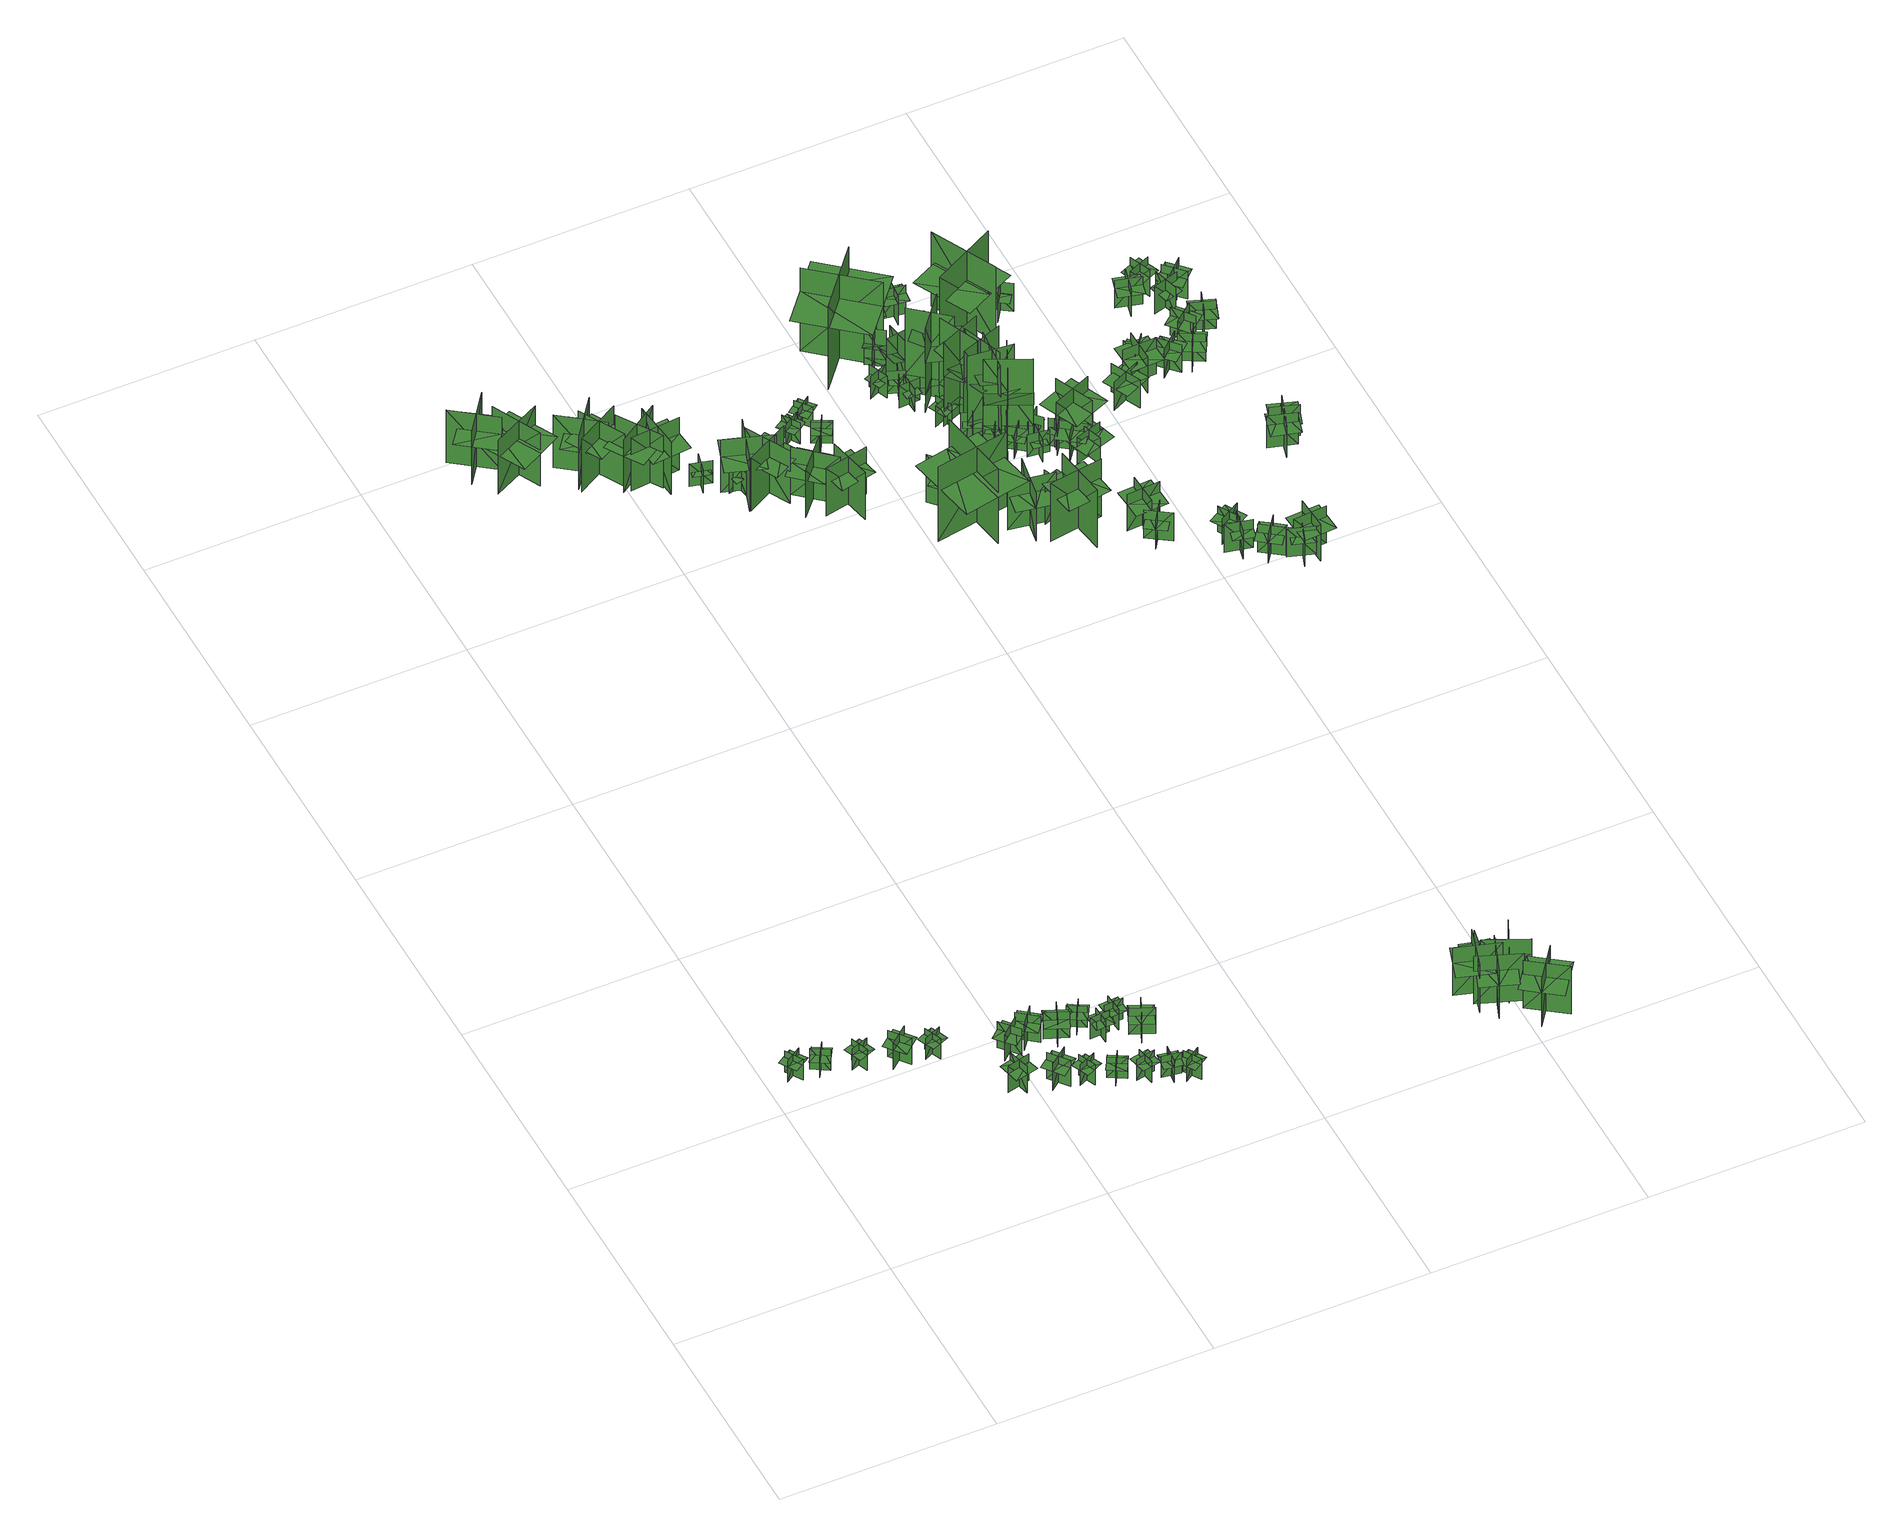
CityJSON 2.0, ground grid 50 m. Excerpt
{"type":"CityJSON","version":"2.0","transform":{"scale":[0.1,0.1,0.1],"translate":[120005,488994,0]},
"CityObjects":{
"tree1":{"type":"SolitaryVegetationObject","geometry":[{"type":"MultiSurface","lod":"1","boundaries":[[[0,1,2]],[[0,2,3]],[[4,5,6]],[[4,6,7]],[[8,9,10]],[[8,10,11]],[[8,11,12]],[[8,12,13]]]}]},
"tree2":{"type":"SolitaryVegetationObject","geometry":[{"type":"MultiSurface","lod":"1","boundaries":[[[14,15,16]],[[14,16,17]],[[18,19,20]],[[18,20,21]],[[22,23,24]],[[22,24,25]],[[22,25,26]],[[22,26,27]]]}]},
"tree3":{"type":"SolitaryVegetationObject","geometry":[{"type":"MultiSurface","lod":"1","boundaries":[[[28,29,30]],[[28,30,31]],[[32,33,34]],[[32,34,35]],[[36,37,38]],[[36,38,39]],[[36,39,40]],[[36,40,41]]]}]},
"tree4":{"type":"SolitaryVegetationObject","geometry":[{"type":"MultiSurface","lod":"1","boundaries":[[[42,43,44]],[[42,44,45]],[[46,47,48]],[[46,48,49]],[[50,51,52]],[[50,52,53]],[[50,53,54]],[[50,54,55]]]}]},
"tree5":{"type":"SolitaryVegetationObject","geometry":[{"type":"MultiSurface","lod":"1","boundaries":[[[56,57,58]],[[56,58,59]],[[60,61,62]],[[60,62,63]],[[64,65,66]],[[64,66,67]],[[64,67,68]],[[64,68,69]]]}]},
"tree6":{"type":"SolitaryVegetationObject","geometry":[{"type":"MultiSurface","lod":"1","boundaries":[[[70,71,72]],[[70,72,73]],[[74,75,76]],[[74,76,77]],[[78,79,80]],[[78,80,81]],[[78,81,82]],[[78,82,83]]]}]},
"tree7":{"type":"SolitaryVegetationObject","geometry":[{"type":"MultiSurface","lod":"1","boundaries":[[[84,85,86]],[[84,86,87]],[[88,89,90]],[[88,90,91]],[[92,93,94]],[[92,94,95]],[[92,95,96]],[[92,96,97]]]}]},
"tree8":{"type":"SolitaryVegetationObject","geometry":[{"type":"MultiSurface","lod":"1","boundaries":[[[98,99,100]],[[98,100,101]],[[102,103,104]],[[102,104,105]],[[106,107,108]],[[106,108,109]],[[106,109,110]],[[106,110,111]]]}]},
"tree9":{"type":"SolitaryVegetationObject","geometry":[{"type":"MultiSurface","lod":"1","boundaries":[[[112,113,114]],[[112,114,115]],[[116,117,118]],[[116,118,119]],[[120,121,122]],[[120,122,123]],[[120,123,124]],[[120,124,125]]]}]},
"tree10":{"type":"SolitaryVegetationObject","geometry":[{"type":"MultiSurface","lod":"1","boundaries":[[[126,127,128]],[[126,128,129]],[[130,131,132]],[[130,132,133]],[[134,135,136]],[[134,136,137]],[[134,137,138]],[[134,138,139]]]}]},
"tree11":{"type":"SolitaryVegetationObject","geometry":[{"type":"MultiSurface","lod":"1","boundaries":[[[140,141,142]],[[140,142,143]],[[144,145,146]],[[144,146,147]],[[148,149,150]],[[148,150,151]],[[148,151,152]],[[148,152,153]]]}]},
"tree12":{"type":"SolitaryVegetationObject","geometry":[{"type":"MultiSurface","lod":"1","boundaries":[[[154,155,156]],[[154,156,157]],[[158,159,160]],[[158,160,161]],[[162,163,164]],[[162,164,165]],[[162,165,166]],[[162,166,167]]]}]},
"tree13":{"type":"SolitaryVegetationObject","geometry":[{"type":"MultiSurface","lod":"1","boundaries":[[[168,169,170]],[[168,170,171]],[[172,173,174]],[[172,174,175]],[[176,177,178]],[[176,178,179]],[[176,179,180]],[[176,180,181]]]}]},
"tree14":{"type":"SolitaryVegetationObject","geometry":[{"type":"MultiSurface","lod":"1","boundaries":[[[182,183,184]],[[182,184,185]],[[186,187,188]],[[186,188,189]],[[190,191,192]],[[190,192,193]],[[190,193,194]],[[190,194,195]]]}]},
"tree15":{"type":"SolitaryVegetationObject","geometry":[{"type":"MultiSurface","lod":"1","boundaries":[[[196,197,198]],[[196,198,199]],[[200,201,202]],[[200,202,203]],[[204,205,206]],[[204,206,207]],[[204,207,208]],[[204,208,209]]]}]},
"tree16":{"type":"SolitaryVegetationObject","geometry":[{"type":"MultiSurface","lod":"1","boundaries":[[[210,211,212]],[[210,212,213]],[[214,215,216]],[[214,216,217]],[[218,219,220]],[[218,220,221]],[[218,221,222]],[[218,222,223]]]}]},
"tree17":{"type":"SolitaryVegetationObject","geometry":[{"type":"MultiSurface","lod":"1","boundaries":[[[224,225,226]],[[224,226,227]],[[228,229,230]],[[228,230,231]],[[232,233,234]],[[232,234,235]],[[232,235,236]],[[232,236,237]]]}]},
"tree18":{"type":"SolitaryVegetationObject","geometry":[{"type":"MultiSurface","lod":"1","boundaries":[[[238,239,240]],[[238,240,241]],[[242,243,244]],[[242,244,245]],[[246,247,248]],[[246,248,249]],[[246,249,250]],[[246,250,251]]]}]},
"tree19":{"type":"SolitaryVegetationObject","geometry":[{"type":"MultiSurface","lod":"1","boundaries":[[[252,253,254]],[[252,254,255]],[[256,257,258]],[[256,258,259]],[[260,261,262]],[[260,262,263]],[[260,263,264]],[[260,264,265]]]}]},
"tree20":{"type":"SolitaryVegetationObject","geometry":[{"type":"MultiSurface","lod":"1","boundaries":[[[266,267,268]],[[266,268,269]],[[270,271,272]],[[270,272,273]],[[274,275,276]],[[274,276,277]],[[274,277,278]],[[274,278,279]]]}]},
"tree21":{"type":"SolitaryVegetationObject","geometry":[{"type":"MultiSurface","lod":"1","boundaries":[[[280,281,282]],[[280,282,283]],[[284,285,286]],[[284,286,287]],[[288,289,290]],[[288,290,291]],[[288,291,292]],[[288,292,293]]]}]},
"tree22":{"type":"SolitaryVegetationObject","geometry":[{"type":"MultiSurface","lod":"1","boundaries":[[[294,295,296]],[[294,296,297]],[[298,299,300]],[[298,300,301]],[[302,303,304]],[[302,304,305]],[[302,305,306]],[[302,306,307]]]}]},
"tree23":{"type":"SolitaryVegetationObject","geometry":[{"type":"MultiSurface","lod":"1","boundaries":[[[308,309,310]],[[308,310,311]],[[312,313,314]],[[312,314,315]],[[316,317,318]],[[316,318,319]],[[316,319,320]],[[316,320,321]]]}]},
"tree24":{"type":"SolitaryVegetationObject","geometry":[{"type":"MultiSurface","lod":"1","boundaries":[[[322,323,324]],[[322,324,325]],[[326,327,328]],[[326,328,329]],[[330,331,332]],[[330,332,333]],[[330,333,334]],[[330,334,335]]]}]},
"tree25":{"type":"SolitaryVegetationObject","geometry":[{"type":"MultiSurface","lod":"1","boundaries":[[[336,337,338]],[[336,338,339]],[[340,341,342]],[[340,342,343]],[[344,345,346]],[[344,346,347]],[[344,347,348]],[[344,348,349]]]}]},
"tree26":{"type":"SolitaryVegetationObject","geometry":[{"type":"MultiSurface","lod":"1","boundaries":[[[350,351,352]],[[350,352,353]],[[354,355,356]],[[354,356,357]],[[358,359,360]],[[358,360,361]],[[358,361,362]],[[358,362,363]]]}]},
"tree27":{"type":"SolitaryVegetationObject","geometry":[{"type":"MultiSurface","lod":"1","boundaries":[[[364,365,366]],[[364,366,367]],[[368,369,370]],[[368,370,371]],[[372,373,374]],[[372,374,375]],[[372,375,376]],[[372,376,377]]]}]},
"tree28":{"type":"SolitaryVegetationObject","geometry":[{"type":"MultiSurface","lod":"1","boundaries":[[[378,379,380]],[[378,380,381]],[[382,383,384]],[[382,384,385]],[[386,387,388]],[[386,388,389]],[[386,389,390]],[[386,390,391]]]}]},
"tree29":{"type":"SolitaryVegetationObject","geometry":[{"type":"MultiSurface","lod":"1","boundaries":[[[392,393,394]],[[392,394,395]],[[396,397,398]],[[396,398,399]],[[400,401,402]],[[400,402,403]],[[400,403,404]],[[400,404,405]]]}]},
"tree30":{"type":"SolitaryVegetationObject","geometry":[{"type":"MultiSurface","lod":"1","boundaries":[[[406,407,408]],[[406,408,409]],[[410,411,412]],[[410,412,413]],[[414,415,416]],[[414,416,417]],[[414,417,418]],[[414,418,419]]]}]},
"tree31":{"type":"SolitaryVegetationObject","geometry":[{"type":"MultiSurface","lod":"1","boundaries":[[[420,421,422]],[[420,422,423]],[[424,425,426]],[[424,426,427]],[[428,429,430]],[[428,430,431]],[[428,431,432]],[[428,432,433]]]}]},
"tree32":{"type":"SolitaryVegetationObject","geometry":[{"type":"MultiSurface","lod":"1","boundaries":[[[434,435,436]],[[434,436,437]],[[438,439,440]],[[438,440,441]],[[442,443,444]],[[442,444,445]],[[442,445,446]],[[442,446,447]]]}]},
"tree33":{"type":"SolitaryVegetationObject","geometry":[{"type":"MultiSurface","lod":"1","boundaries":[[[448,449,450]],[[448,450,451]],[[452,453,454]],[[452,454,455]],[[456,457,458]],[[456,458,459]],[[456,459,460]],[[456,460,461]]]}]},
"tree34":{"type":"SolitaryVegetationObject","geometry":[{"type":"MultiSurface","lod":"1","boundaries":[[[462,463,464]],[[462,464,465]],[[466,467,468]],[[466,468,469]],[[470,471,472]],[[470,472,473]],[[470,473,474]],[[470,474,475]]]}]},
"tree35":{"type":"SolitaryVegetationObject","geometry":[{"type":"MultiSurface","lod":"1","boundaries":[[[476,477,478]],[[476,478,479]],[[480,481,482]],[[480,482,483]],[[484,485,486]],[[484,486,487]],[[484,487,488]],[[484,488,489]]]}]},
"tree36":{"type":"SolitaryVegetationObject","geometry":[{"type":"MultiSurface","lod":"1","boundaries":[[[490,491,492]],[[490,492,493]],[[494,495,496]],[[494,496,497]],[[498,499,500]],[[498,500,501]],[[498,501,502]],[[498,502,503]]]}]},
"tree37":{"type":"SolitaryVegetationObject","geometry":[{"type":"MultiSurface","lod":"1","boundaries":[[[504,505,506]],[[504,506,507]],[[508,509,510]],[[508,510,511]],[[512,513,514]],[[512,514,515]],[[512,515,516]],[[512,516,517]]]}]},
"tree38":{"type":"SolitaryVegetationObject","geometry":[{"type":"MultiSurface","lod":"1","boundaries":[[[518,519,520]],[[518,520,521]],[[522,523,524]],[[522,524,525]],[[526,527,528]],[[526,528,529]],[[526,529,530]],[[526,530,531]]]}]},
"tree39":{"type":"SolitaryVegetationObject","geometry":[{"type":"MultiSurface","lod":"1","boundaries":[[[532,533,534]],[[532,534,535]],[[536,537,538]],[[536,538,539]],[[540,541,542]],[[540,542,543]],[[540,543,544]],[[540,544,545]]]}]},
"tree40":{"type":"SolitaryVegetationObject","geometry":[{"type":"MultiSurface","lod":"1","boundaries":[[[546,547,548]],[[546,548,549]],[[550,551,552]],[[550,552,553]],[[554,555,556]],[[554,556,557]],[[554,557,558]],[[554,558,559]]]}]},
"tree41":{"type":"SolitaryVegetationObject","geometry":[{"type":"MultiSurface","lod":"1","boundaries":[[[560,561,562]],[[560,562,563]],[[564,565,566]],[[564,566,567]],[[568,569,570]],[[568,570,571]],[[568,571,572]],[[568,572,573]]]}]},
"tree42":{"type":"SolitaryVegetationObject","geometry":[{"type":"MultiSurface","lod":"1","boundaries":[[[574,575,576]],[[574,576,577]],[[578,579,580]],[[578,580,581]],[[582,583,584]],[[582,584,585]],[[582,585,586]],[[582,586,587]]]}]},
"tree43":{"type":"SolitaryVegetationObject","geometry":[{"type":"MultiSurface","lod":"1","boundaries":[[[588,589,590]],[[588,590,591]],[[592,593,594]],[[592,594,595]],[[596,597,598]],[[596,598,599]],[[596,599,600]],[[596,600,601]]]}]},
"tree44":{"type":"SolitaryVegetationObject","geometry":[{"type":"MultiSurface","lod":"1","boundaries":[[[602,603,604]],[[602,604,605]],[[606,607,608]],[[606,608,609]],[[610,611,612]],[[610,612,613]],[[610,613,614]],[[610,614,615]]]}]},
"tree45":{"type":"SolitaryVegetationObject","geometry":[{"type":"MultiSurface","lod":"1","boundaries":[[[616,617,618]],[[616,618,619]],[[620,621,622]],[[620,622,623]],[[624,625,626]],[[624,626,627]],[[624,627,628]],[[624,628,629]]]}]},
"tree46":{"type":"SolitaryVegetationObject","geometry":[{"type":"MultiSurface","lod":"1","boundaries":[[[630,631,632]],[[630,632,633]],[[634,635,636]],[[634,636,637]],[[638,639,640]],[[638,640,641]],[[638,641,642]],[[638,642,643]]]}]},
"tree47":{"type":"SolitaryVegetationObject","geometry":[{"type":"MultiSurface","lod":"1","boundaries":[[[644,645,646]],[[644,646,647]],[[648,649,650]],[[648,650,651]],[[652,653,654]],[[652,654,655]],[[652,655,656]],[[652,656,657]]]}]},
"tree48":{"type":"SolitaryVegetationObject","geometry":[{"type":"MultiSurface","lod":"1","boundaries":[[[658,659,660]],[[658,660,661]],[[662,663,664]],[[662,664,665]],[[666,667,668]],[[666,668,669]],[[666,669,670]],[[666,670,671]]]}]},
"tree49":{"type":"SolitaryVegetationObject","geometry":[{"type":"MultiSurface","lod":"1","boundaries":[[[672,673,674]],[[672,674,675]],[[676,677,678]],[[676,678,679]],[[680,681,682]],[[680,682,683]],[[680,683,684]],[[680,684,685]]]}]},
"tree50":{"type":"SolitaryVegetationObject","geometry":[{"type":"MultiSurface","lod":"1","boundaries":[[[686,687,688]],[[686,688,689]],[[690,691,692]],[[690,692,693]],[[694,695,691]],[[694,691,690]],[[696,697,687]],[[696,687,686]],[[698,699,700]],[[698,700,701]],[[702,703,704]],[[702,704,705]]]}]},
"tree51":{"type":"SolitaryVegetationObject","geometry":[{"type":"MultiSurface","lod":"1","boundaries":[[[706,707,708]],[[706,708,709]],[[710,711,712]],[[710,712,713]],[[714,715,716]],[[714,716,717]],[[714,717,718]],[[714,718,719]]]}]},
"tree52":{"type":"SolitaryVegetationObject","geometry":[{"type":"MultiSurface","lod":"1","boundaries":[[[720,721,722]],[[720,722,723]],[[724,725,726]],[[724,726,727]],[[728,729,725]],[[728,725,724]],[[730,731,721]],[[730,721,720]],[[732,733,734]],[[732,734,735]],[[736,737,738]],[[736,738,739]]]}]},
"tree53":{"type":"SolitaryVegetationObject","geometry":[{"type":"MultiSurface","lod":"1","boundaries":[[[740,741,742]],[[740,742,743]],[[744,745,746]],[[744,746,747]],[[748,749,750]],[[748,750,751]],[[748,751,752]],[[748,752,753]]]}]},
"tree54":{"type":"SolitaryVegetationObject","geometry":[{"type":"MultiSurface","lod":"1","boundaries":[[[754,755,756]],[[754,756,757]],[[758,759,760]],[[758,760,761]],[[762,763,764]],[[762,764,765]],[[762,766,767]],[[762,767,763]]]}]},
"tree55":{"type":"SolitaryVegetationObject","geometry":[{"type":"MultiSurface","lod":"1","boundaries":[[[768,769,770]],[[768,770,771]],[[772,773,774]],[[772,774,775]],[[776,777,778]],[[776,778,779]],[[776,780,781]],[[776,781,777]]]}]},
"tree56":{"type":"SolitaryVegetationObject","geometry":[{"type":"MultiSurface","lod":"1","boundaries":[[[782,783,784]],[[782,784,785]],[[786,787,788]],[[786,788,789]],[[790,791,792]],[[790,792,793]],[[790,793,794]],[[790,794,795]]]}]},
"tree57":{"type":"SolitaryVegetationObject","geometry":[{"type":"MultiSurface","lod":"1","boundaries":[[[796,797,798]],[[796,798,799]],[[800,801,802]],[[800,802,803]],[[804,805,801]],[[804,801,800]],[[806,807,797]],[[806,797,796]],[[808,809,810]],[[808,810,811]],[[812,813,814]],[[812,814,815]]]}]},
"tree58":{"type":"SolitaryVegetationObject","geometry":[{"type":"MultiSurface","lod":"1","boundaries":[[[816,817,818]],[[816,818,819]],[[820,821,822]],[[820,822,823]],[[824,825,821]],[[824,821,820]],[[826,827,817]],[[826,817,816]],[[828,829,830]],[[828,830,831]],[[832,833,834]],[[832,834,835]]]}]},
"tree59":{"type":"SolitaryVegetationObject","geometry":[{"type":"MultiSurface","lod":"1","boundaries":[[[836,837,838]],[[836,838,839]],[[840,841,842]],[[840,842,843]],[[844,845,841]],[[844,841,840]],[[846,847,837]],[[846,837,836]],[[848,849,850]],[[848,850,851]],[[852,853,854]],[[852,854,855]]]}]},
"tree60":{"type":"SolitaryVegetationObject","geometry":[{"type":"MultiSurface","lod":"1","boundaries":[[[856,857,858]],[[856,858,859]],[[860,861,862]],[[860,862,863]],[[864,865,861]],[[864,861,860]],[[866,867,857]],[[866,857,856]],[[868,869,870]],[[868,870,871]],[[872,873,874]],[[872,874,875]]]}]},
"tree61":{"type":"SolitaryVegetationObject","geometry":[{"type":"MultiSurface","lod":"1","boundaries":[[[876,877,878]],[[876,878,879]],[[880,881,882]],[[880,882,883]],[[884,885,881]],[[884,881,880]],[[886,887,877]],[[886,877,876]],[[888,889,890]],[[888,890,891]],[[892,893,894]],[[892,894,895]]]}]},
"tree62":{"type":"SolitaryVegetationObject","geometry":[{"type":"MultiSurface","lod":"1","boundaries":[[[896,897,898]],[[896,898,899]],[[900,901,902]],[[900,902,903]],[[904,905,906]],[[904,906,907]],[[904,907,908]],[[904,908,909]]]}]},
"tree63":{"type":"SolitaryVegetationObject","geometry":[{"type":"MultiSurface","lod":"1","boundaries":[[[910,911,912]],[[910,912,913]],[[914,915,916]],[[914,916,917]],[[918,919,920]],[[918,920,921]],[[918,921,922]],[[918,922,923]]]}]},
"tree64":{"type":"SolitaryVegetationObject","geometry":[{"type":"MultiSurface","lod":"1","boundaries":[[[924,925,926]],[[924,926,927]],[[928,929,930]],[[928,930,931]],[[932,933,934]],[[932,934,935]],[[932,935,936]],[[932,936,937]]]}]},
"tree65":{"type":"SolitaryVegetationObject","geometry":[{"type":"MultiSurface","lod":"1","boundaries":[[[938,939,940]],[[938,940,941]],[[942,943,944]],[[942,944,945]],[[946,947,948]],[[946,948,949]],[[946,949,950]],[[946,950,951]]]}]},
"tree66":{"type":"SolitaryVegetationObject","geometry":[{"type":"MultiSurface","lod":"1","boundaries":[[[952,953,954]],[[952,954,955]],[[956,957,958]],[[956,958,959]],[[960,961,962]],[[960,962,963]],[[960,963,964]],[[960,964,965]]]}]},
"tree67":{"type":"SolitaryVegetationObject","geometry":[{"type":"MultiSurface","lod":"1","boundaries":[[[966,967,968]],[[966,968,969]],[[970,971,972]],[[970,972,973]],[[974,975,976]],[[974,976,977]],[[974,977,978]],[[974,978,979]]]}]},
"tree68":{"type":"SolitaryVegetationObject","geometry":[{"type":"MultiSurface","lod":"1","boundaries":[[[980,981,982]],[[980,982,983]],[[984,985,986]],[[984,986,987]],[[988,989,990]],[[988,990,991]],[[988,991,992]],[[988,992,993]]]}]},
"tree69":{"type":"SolitaryVegetationObject","geometry":[{"type":"MultiSurface","lod":"1","boundaries":[[[994,995,996]],[[994,996,997]],[[998,999,1000]],[[998,1000,1001]],[[1002,1003,1004]],[[1002,1004,1005]],[[1002,1005,1006]],[[1002,1006,1007]]]}]},
"tree70":{"type":"SolitaryVegetationObject","geometry":[{"type":"MultiSurface","lod":"1","boundaries":[[[1008,1009,1010]],[[1008,1010,1011]],[[1012,1013,1014]],[[1012,1014,1015]],[[1016,1017,1018]],[[1016,1018,1019]],[[1016,1019,1020]],[[1016,1020,1021]]]}]},
"tree71":{"type":"SolitaryVegetationObject","geometry":[{"type":"MultiSurface","lod":"1","boundaries":[[[1022,1023,1024]],[[1022,1024,1025]],[[1026,1027,1028]],[[1026,1028,1029]],[[1030,1031,1032]],[[1030,1032,1033]],[[1030,1033,1034]],[[1030,1034,1035]]]}]},
"tree72":{"type":"SolitaryVegetationObject","geometry":[{"type":"MultiSurface","lod":"1","boundaries":[[[1036,1037,1038]],[[1036,1038,1039]],[[1040,1041,1042]],[[1040,1042,1043]],[[1044,1045,1046]],[[1044,1046,1047]],[[1044,1047,1048]],[[1044,1048,1049]]]}]},
"tree73":{"type":"SolitaryVegetationObject","geometry":[{"type":"MultiSurface","lod":"1","boundaries":[[[1050,1051,1052]],[[1050,1052,1053]],[[1054,1055,1056]],[[1054,1056,1057]],[[1058,1059,1060]],[[1058,1060,1061]],[[1058,1061,1062]],[[1058,1062,1063]]]}]},
"tree74":{"type":"SolitaryVegetationObject","geometry":[{"type":"MultiSurface","lod":"1","boundaries":[[[1064,1065,1066]],[[1064,1066,1067]],[[1068,1069,1070]],[[1068,1070,1071]],[[1072,1073,1074]],[[1072,1074,1075]],[[1072,1075,1076]],[[1072,1076,1077]]]}]},
"tree75":{"type":"SolitaryVegetationObject","geometry":[{"type":"MultiSurface","lod":"1","boundaries":[[[1078,1079,1080]],[[1078,1080,1081]],[[1082,1083,1084]],[[1082,1084,1085]],[[1086,1087,1088]],[[1086,1088,1089]],[[1086,1089,1090]],[[1086,1090,1091]]]}]},
"tree76":{"type":"SolitaryVegetationObject","geometry":[{"type":"MultiSurface","lod":"1","boundaries":[[[1092,1093,1094]],[[1092,1094,1095]],[[1096,1097,1098]],[[1096,1098,1099]],[[1100,1101,1102]],[[1100,1102,1103]],[[1100,1103,1104]],[[1100,1104,1105]]]}]},
"tree77":{"type":"SolitaryVegetationObject","geometry":[{"type":"MultiSurface","lod":"1","boundaries":[[[1106,1107,1108]],[[1106,1108,1109]],[[1110,1111,1112]],[[1110,1112,1113]],[[1114,1115,1116]],[[1114,1116,1117]],[[1114,1118,1119]],[[1114,1119,1115]]]}]},
"tree78":{"type":"SolitaryVegetationObject","geometry":[{"type":"MultiSurface","lod":"1","boundaries":[[[1120,1121,1122]],[[1120,1122,1123]],[[1124,1125,1126]],[[1124,1126,1127]],[[1128,1129,1130]],[[1128,1130,1131]],[[1128,1131,1132]],[[1128,1132,1133]]]}]},
"tree79":{"type":"SolitaryVegetationObject","geometry":[{"type":"MultiSurface","lod":"1","boundaries":[[[1134,1135,1136]],[[1134,1136,1137]],[[1138,1139,1140]],[[1138,1140,1141]],[[1142,1143,1144]],[[1142,1144,1145]],[[1142,1145,1146]],[[1142,1146,1147]]]}]},
"tree80":{"type":"SolitaryVegetationObject","geometry":[{"type":"MultiSurface","lod":"1","boundaries":[[[1148,1149,1150]],[[1148,1150,1151]],[[1152,1153,1154]],[[1152,1154,1155]],[[1156,1157,1158]],[[1156,1158,1159]],[[1156,1160,1161]],[[1156,1161,1157]]]}]},
"tree81":{"type":"SolitaryVegetationObject","geometry":[{"type":"MultiSurface","lod":"1","boundaries":[[[1162,1163,1164]],[[1162,1164,1165]],[[1166,1167,1168]],[[1166,1168,1169]],[[1170,1171,1172]],[[1170,1172,1173]],[[1170,1173,1174]],[[1170,1174,1175]]]}]},
"tree82":{"type":"SolitaryVegetationObject","geometry":[{"type":"MultiSurface","lod":"1","boundaries":[[[1176,1177,1178]],[[1176,1178,1179]],[[1180,1181,1182]],[[1180,1182,1183]],[[1184,1185,1186]],[[1184,1186,1187]],[[1184,1187,1188]],[[1184,1188,1189]]]}]},
"tree83":{"type":"SolitaryVegetationObject","geometry":[{"type":"MultiSurface","lod":"1","boundaries":[[[1190,1191,1192]],[[1190,1192,1193]],[[1194,1195,1196]],[[1194,1196,1197]],[[1198,1199,1200]],[[1198,1200,1201]],[[1198,1201,1202]],[[1198,1202,1203]]]}]},
"tree84":{"type":"SolitaryVegetationObject","geometry":[{"type":"MultiSurface","lod":"1","boundaries":[[[1204,1205,1206]],[[1204,1206,1207]],[[1208,1209,1210]],[[1208,1210,1211]],[[1212,1213,1214]],[[1212,1214,1215]],[[1212,1215,1216]],[[1212,1216,1217]]]}]},
"tree85":{"type":"SolitaryVegetationObject","geometry":[{"type":"MultiSurface","lod":"1","boundaries":[[[1218,1219,1220]],[[1218,1220,1221]],[[1222,1223,1224]],[[1222,1224,1225]],[[1226,1227,1228]],[[1226,1228,1229]],[[1226,1229,1230]],[[1226,1230,1231]]]}]},
"tree86":{"type":"SolitaryVegetationObject","geometry":[{"type":"MultiSurface","lod":"1","boundaries":[[[1232,1233,1234]],[[1232,1234,1235]],[[1236,1237,1238]],[[1236,1238,1239]],[[1240,1241,1242]],[[1240,1242,1243]],[[1240,1243,1244]],[[1240,1244,1245]]]}]},
"tree87":{"type":"SolitaryVegetationObject","geometry":[{"type":"MultiSurface","lod":"1","boundaries":[[[1246,1247,1248]],[[1246,1248,1249]],[[1250,1251,1252]],[[1250,1252,1253]],[[1254,1255,1256]],[[1254,1256,1257]],[[1254,1257,1258]],[[1254,1258,1259]]]}]},
"tree88":{"type":"SolitaryVegetationObject","geometry":[{"type":"MultiSurface","lod":"1","boundaries":[[[1260,1261,1262]],[[1260,1262,1263]],[[1264,1265,1266]],[[1264,1266,1267]],[[1268,1269,1270]],[[1268,1270,1271]],[[1268,1271,1272]],[[1268,1272,1273]]]}]},
"tree89":{"type":"SolitaryVegetationObject","geometry":[{"type":"MultiSurface","lod":"1","boundaries":[[[1274,1275,1276]],[[1274,1276,1277]],[[1278,1279,1280]],[[1278,1280,1281]],[[1282,1283,1284]],[[1282,1284,1285]],[[1282,1285,1286]],[[1282,1286,1287]]]}]},
"tree90":{"type":"SolitaryVegetationObject","geometry":[{"type":"MultiSurface","lod":"1","boundaries":[[[1288,1289,1290]],[[1288,1290,1291]],[[1292,1293,1294]],[[1292,1294,1295]],[[1296,1297,1298]],[[1296,1298,1299]],[[1296,1299,1300]],[[1296,1300,1301]]]}]},
"tree91":{"type":"SolitaryVegetationObject","geometry":[{"type":"MultiSurface","lod":"1","boundaries":[[[1302,1303,1304]],[[1302,1304,1305]],[[1306,1307,1308]],[[1306,1308,1309]],[[1310,1311,1312]],[[1310,1312,1313]],[[1310,1313,1314]],[[1310,1314,1315]]]}]},
"tree92":{"type":"SolitaryVegetationObject","geometry":[{"type":"MultiSurface","lod":"1","boundaries":[[[1316,1317,1318]],[[1316,1318,1319]],[[1320,1321,1322]],[[1320,1322,1323]],[[1324,1325,1326]],[[1324,1326,1327]],[[1324,1327,1328]],[[1324,1328,1329]]]}]},
"tree93":{"type":"SolitaryVegetationObject","geometry":[{"type":"MultiSurface","lod":"1","boundaries":[[[1330,1331,1332]],[[1330,1332,1333]],[[1334,1335,1336]],[[1334,1336,1337]],[[1338,1339,1340]],[[1338,1340,1341]],[[1338,1341,1342]],[[1338,1342,1343]]]}]},
"tree94":{"type":"SolitaryVegetationObject","geometry":[{"type":"MultiSurface","lod":"1","boundaries":[[[1344,1345,1346]],[[1344,1346,1347]],[[1348,1349,1350]],[[1348,1350,1351]],[[1352,1353,1354]],[[1352,1354,1355]],[[1352,1355,1356]],[[1352,1356,1357]]]}]}
},
"vertices":[
[23,547,75],[47,509,75],[47,509,136],[23,547,136],[16,518,75],[53,542,75],[53,542,136],[16,518,136],[16,518,119],[28,499,119],[66,523,119],[53,542,119],[41,560,119],[4,536,119],
[110,507,77],[72,530,77],[72,530,138],[110,507,138],[103,536,77],[80,498,77],[80,498,138],[103,536,138],[103,536,121],[84,547,121],[61,509,121],[80,498,121],[99,487,121],[122,525,121],
[162,515,77],[178,474,77],[178,474,139],[162,515,139],[150,489,77],[191,504,77],[191,504,139],[150,489,139],[150,489,121],[158,468,121],[199,483,121],[191,504,121],[184,525,121],[142,509,121],
[271,490,75],[228,455,75],[228,455,152],[271,490,152],[234,494,75],[269,451,75],[269,451,152],[234,494,152],[234,494,130],[213,476,130],[248,433,130],[269,451,130],[290,468,130],[255,511,130],
[312,478,76],[329,438,76],[329,438,137],[312,478,137],[301,451,76],[341,469,76],[341,469,137],[301,451,137],[301,451,120],[310,431,120],[350,448,120],[341,469,120],[332,489,120],[292,471,120],
[456,290,55],[443,343,55],[443,343,132],[456,290,132],[475,321,55],[421,308,55],[421,308,132],[475,321,132],[475,321,111],[468,348,111],[415,334,111],[421,308,111],[428,281,111],[482,294,111],
[485,376,75],[449,418,75],[449,418,152],[485,376,152],[488,413,75],[446,376,75],[446,376,152],[488,413,152],[488,413,130],[470,434,130],[428,397,130],[446,376,130],[464,356,130],[506,392,130],
[509,307,58],[544,264,58],[544,264,135],[509,307,135],[505,270,58],[548,305,58],[548,305,135],[505,270,135],[505,270,114],[522,248,114],[565,283,114],[548,305,114],[531,326,114],[488,291,114],
[529,427,77],[495,383,77],[495,383,154],[529,427,154],[492,423,77],[536,389,77],[536,389,154],[492,423,154],[492,423,132],[475,401,132],[519,367,132],[536,389,132],[553,411,132],[509,445,132],
[572,284,61],[590,243,61],[590,243,122],[572,284,122],[561,256,61],[601,274,61],[601,274,122],[561,256,122],[561,256,105],[570,236,105],[610,254,105],[601,274,105],[592,295,105],[552,277,105],
[562,363,76],[583,414,76],[583,414,153],[562,363,153],[596,377,76],[545,398,76],[545,398,153],[596,377,153],[596,377,131],[606,403,131],[555,424,131],[545,398,131],[534,373,131],[585,352,131],
[648,259,62],[626,221,62],[626,221,123],[648,259,123],[620,252,62],[658,230,62],[658,230,123],[620,252,123],[620,252,106],[609,233,106],[647,210,106],[658,230,106],[669,249,106],[631,271,106],
[642,387,76],[604,409,76],[604,409,138],[642,387,138],[634,415,76],[612,377,76],[612,377,138],[634,415,138],[634,415,121],[615,427,121],[593,388,121],[612,377,121],[632,366,121],[654,404,121],
[690,242,61],[698,199,61],[698,199,123],[690,242,123],[673,218,61],[717,226,61],[717,226,123],[673,218,123],[673,218,106],[677,196,106],[721,204,106],[717,226,106],[713,248,106],[669,240,106],
[678,357,75],[633,356,75],[633,356,137],[678,357,137],[656,377,75],[658,333,75],[658,333,137],[656,377,137],[656,377,120],[634,377,120],[636,332,120],[658,333,120],[680,334,120],[678,378,120],
[722,203,61],[766,196,61],[766,196,123],[722,203,123],[740,179,61],[746,223,61],[746,223,123],[740,179,123],[740,179,105],[761,176,105],[768,220,105],[746,223,105],[724,226,105],[718,183,105],
[694,397,75],[697,353,75],[697,353,137],[694,397,137],[675,375,75],[719,378,75],[719,378,137],[675,375,137],[675,375,120],[676,353,120],[720,356,120],[719,378,120],[718,400,120],[673,397,120],
[711,333,74],[762,311,74],[762,311,151],[711,333,151],[724,299,74],[747,350,74],[747,350,151],[724,299,151],[724,299,129],[750,288,129],[772,339,129],[747,350,129],[721,361,129],[699,310,129],
[771,200,60],[795,162,60],[795,162,121],[771,200,121],[765,171,60],[802,195,60],[802,195,121],[765,171,121],[765,171,104],[776,152,104],[814,176,104],[802,195,104],[790,213,104],[753,190,104],
[211,2409,23],[280,2503,23],[280,2503,178],[211,2409,178],[285,2420,23],[285,2420,178],[191,2489,178],[191,2489,23],[285,2420,129],[314,2460,129],[239,2514,129],[210,2475,129],[181,2436,129],[256,2381,129],
[282,2458,19],[338,2346,19],[338,2346,176],[282,2458,176],[250,2364,19],[363,2420,19],[363,2420,176],[250,2364,176],[277,2447,126],[226,2421,126],[284,2309,126],[336,2336,126],[387,2363,126],[329,2474,126],
[405,2302,19],[475,2395,19],[475,2395,174],[405,2302,174],[478,2313,19],[478,2313,174],[386,2383,174],[386,2383,19],[478,2313,125],[508,2351,125],[434,2407,125],[404,2369,125],[375,2330,125],[449,2274,125],
[509,2349,21],[407,2292,21],[407,2292,176],[509,2349,176],[437,2369,21],[437,2369,176],[494,2267,176],[494,2267,21],[437,2369,127],[395,2345,127],[440,2264,127],[482,2288,127],[525,2311,127],[479,2392,127],
[498,2321,26],[561,2223,26],[561,2223,181],[498,2321,181],[482,2248,26],[482,2248,181],[580,2311,181],[580,2311,26],[482,2248,132],[509,2207,132],[587,2258,132],[560,2299,132],[534,2339,132],[456,2289,132],
[568,2200,25],[556,2315,25],[556,2315,180],[568,2200,180],[615,2257,25],[615,2257,180],[499,2246,180],[499,2246,25],[615,2257,132],[610,2306,132],[518,2297,132],[522,2248,132],[527,2200,132],[619,2209,132],
[659,2191,27],[611,2203,27],[611,2203,93],[659,2191,93],[641,2221,27],[629,2173,27],[629,2173,93],[641,2221,93],[640,2216,68],[620,2221,68],[611,2187,68],[631,2182,68],[651,2177,68],[659,2211,68],
[678,2151,24],[727,2160,24],[727,2160,89],[678,2151,89],[707,2131,24],[698,2180,24],[698,2180,89],[707,2131,89],[706,2137,65],[726,2140,65],[720,2175,65],[700,2171,65],[680,2167,65],[686,2133,65],
[729,2194,25],[693,2084,25],[693,2084,180],[729,2194,180],[663,2160,25],[663,2160,180],[773,2124,180],[773,2124,25],[663,2160,131],[648,2114,131],[736,2085,131],[751,2131,131],[766,2178,131],[678,2206,131],
[779,2070,24],[723,2172,24],[723,2172,179],[779,2070,179],[799,2141,24],[799,2141,179],[697,2086,179],[697,2086,24],[799,2141,130],[776,2184,130],[695,2140,130],[718,2097,130],[741,2054,130],[823,2099,130],
[859,2098,23],[790,2020,23],[790,2020,162],[859,2098,162],[792,2094,23],[792,2094,162],[871,2024,162],[871,2024,23],[792,2094,118],[763,2061,118],[826,2005,118],[855,2038,118],[884,2070,118],[822,2126,118],
[1449,228,11],[1419,128,11],[1419,128,151],[1449,228,151],[1390,197,11],[1390,197,151],[1490,166,151],[1490,166,11],[1390,197,107],[1377,155,107],[1457,130,107],[1470,172,107],[1483,214,107],[1403,238,107],
[934,2029,20],[831,2008,20],[831,2008,159],[934,2029,159],[878,2066,20],[878,2066,159],[899,1963,159],[899,1963,20],[878,2066,115],[835,2057,115],[852,1975,115],[895,1984,115],[938,1993,115],[920,2075,115],
[1419,156,11],[1517,119,11],[1517,119,150],[1419,156,150],[1447,95,11],[1447,95,150],[1484,193,150],[1484,193,11],[1447,95,106],[1488,80,106],[1518,158,106],[1477,173,106],[1436,189,106],[1406,110,106],
[1496,210,11],[1416,224,11],[1416,224,119],[1496,210,119],[1466,252,11],[1466,252,119],[1451,172,119],[1451,172,11],[1466,252,85],[1433,259,85],[1421,195,85],[1454,188,85],[1488,182,85],[1499,246,85],
[850,2236,9],[887,2260,9],[887,2260,71],[850,2236,71],[879,2229,9],[855,2267,9],[855,2267,71],[879,2229,71],[879,2229,54],[897,2241,54],[874,2279,54],[855,2267,54],[836,2255,54],[860,2218,54],
[1486,127,10],[1530,222,10],[1530,222,149],[1486,127,149],[1549,151,10],[1549,151,149],[1453,194,149],[1453,194,10],[1549,151,105],[1567,190,105],[1491,225,105],[1473,186,105],[1454,146,105],[1530,111,105],
[1508,105,6],[1589,46,6],[1589,46,145],[1508,105,145],[1518,39,6],[1577,120,6],[1577,120,145],[1518,39,145],[1518,39,106],[1558,10,106],[1617,90,106],[1577,120,106],[1537,149,106],[1478,69,106],
[929,2230,9],[908,2191,9],[908,2191,71],[929,2230,71],[900,2222,9],[940,2201,9],[940,2201,71],[900,2222,71],[900,2222,54],[890,2202,54],[929,2182,54],[940,2201,54],[950,2221,54],[911,2241,54],
[896,2294,10],[923,2259,10],[923,2259,71],[896,2294,71],[892,2265,10],[927,2292,10],[927,2292,71],[892,2265,71],[892,2265,54],[906,2247,54],[941,2275,54],[927,2292,54],[914,2310,54],[879,2282,54],
[1089,1956,17],[1118,1783,17],[1118,1783,237],[1089,1956,237],[1008,1842,17],[1181,1872,17],[1181,1872,237],[1008,1842,237],[1078,1944,166],[998,1928,166],[1031,1755,166],[1111,1771,166],[1191,1786,166],[1158,1959,166],
[1041,1884,14],[1119,1954,14],[1119,1954,154],[1041,1884,154],[1108,1881,14],[1108,1881,154],[1038,1959,154],[1038,1959,14],[1108,1881,110],[1140,1910,110],[1084,1972,110],[1052,1943,110],[1019,1914,110],[1075,1852,110],
[1156,1817,9],[1259,1800,9],[1259,1800,149],[1156,1817,149],[1195,1762,9],[1195,1762,149],[1212,1866,149],[1212,1866,9],[1195,1762,105],[1238,1755,105],[1252,1838,105],[1209,1845,105],[1166,1852,105],[1152,1770,105],
[1080,2315,10],[1099,2269,10],[1099,2269,75],[1080,2315,75],[1067,2282,10],[1112,2302,10],[1112,2302,75],[1067,2282,75],[1072,2284,51],[1080,2266,51],[1112,2279,51],[1104,2298,51],[1096,2317,51],[1064,2303,51],
[1073,2468,8],[1021,2487,8],[1021,2487,91],[1073,2468,91],[1056,2504,8],[1037,2453,8],[1037,2453,91],[1056,2504,91],[1056,2504,69],[1031,2514,69],[1012,2463,69],[1037,2453,69],[1061,2444,69],[1081,2495,69],
[1115,2482,8],[1001,2346,8],[1001,2346,254],[1115,2482,254],[998,2472,8],[1133,2358,8],[1133,2358,254],[998,2472,254],[998,2472,185],[941,2404,185],[1076,2290,185],[1133,2358,185],[1190,2426,185],[1055,2540,185],
[1133,2208,11],[1131,2257,11],[1131,2257,76],[1133,2208,76],[1157,2234,11],[1108,2231,11],[1108,2231,76],[1157,2234,76],[1151,2233,52],[1150,2254,52],[1115,2252,52],[1116,2232,52],[1117,2211,52],[1152,2213,52],
[1102,2280,11],[1148,2263,11],[1148,2263,77],[1102,2280,77],[1117,2248,11],[1134,2295,11],[1134,2295,77],[1117,2248,77],[1119,2254,52],[1138,2247,52],[1150,2279,52],[1131,2286,52],[1112,2293,52],[1100,2261,52],
[1253,1843,10],[1281,1771,10],[1281,1771,118],[1253,1843,118],[1232,1796,10],[1304,1824,10],[1304,1824,118],[1232,1796,118],[1232,1796,88],[1246,1760,88],[1318,1788,88],[1304,1824,88],[1290,1860,88],[1218,1832,88],
[1347,1767,9],[1221,1748,9],[1221,1748,179],[1347,1767,179],[1281,1816,9],[1281,1816,179],[1300,1689,179],[1300,1689,9],[1281,1816,125],[1228,1808,125],[1244,1706,125],[1297,1715,125],[1349,1723,125],[1334,1824,125],
[1130,2339,44],[1094,2366,44],[1094,2367,130],[1131,2340,130],[1125,2373,45],[1098,2337,45],[1099,2337,130],[1126,2373,130],[1126,2373,22],[1099,2337,22],[1131,2340,22],[1094,2367,22],[1130,2340,86],[1094,2367,86],[1080,2348,94],[1117,2321,94],[1099,2363,99],[1127,2343,99],[1137,2357,104],[1109,2377,104],
[1192,2166,11],[1152,2148,11],[1152,2148,73],[1192,2166,73],[1165,2176,11],[1183,2136,11],[1183,2136,73],[1165,2176,73],[1165,2176,55],[1145,2167,55],[1163,2127,55],[1183,2136,55],[1203,2145,55],[1185,2186,55],
[1142,2270,44],[1133,2328,44],[1134,2328,154],[1143,2271,154],[1168,2306,44],[1111,2297,44],[1111,2296,154],[1169,2305,154],[1169,2305,15],[1111,2296,15],[1143,2271,15],[1134,2328,15],[1143,2270,98],[1134,2328,98],[1105,2323,108],[1114,2266,108],[1135,2320,115],[1142,2277,115],[1164,2281,121],[1157,2324,121],
[1188,2104,11],[1232,2082,11],[1232,2082,77],[1188,2104,77],[1199,2071,11],[1221,2115,11],[1221,2115,77],[1199,2071,77],[1201,2076,52],[1219,2067,52],[1235,2098,52],[1217,2107,52],[1199,2116,52],[1183,2085,52],
[1060,2453,7],[1165,2434,7],[1165,2434,148],[1060,2453,148],[1108,2385,7],[1128,2489,7],[1128,2489,148],[1108,2385,148],[1069,2452,112],[1165,2434,112],[1173,2475,112],[1077,2493,112],[1062,2411,112],[1157,2393,112],
[1143,2486,9],[1081,2477,9],[1081,2477,92],[1143,2486,92],[1103,2515,9],[1112,2453,9],[1112,2453,92],[1103,2515,92],[1138,2485,71],[1081,2477,71],[1084,2452,71],[1141,2460,71],[1134,2510,71],[1077,2502,71],
[1224,2070,11],[1265,2042,11],[1265,2042,76],[1224,2070,76],[1231,2035,11],[1258,2076,11],[1258,2076,76],[1231,2035,76],[1234,2040,52],[1251,2029,52],[1270,2058,52],[1253,2069,52],[1236,2080,52],[1217,2051,52],
[1217,2274,64],[1151,2194,64],[1150,2195,259],[1216,2275,259],[1139,2266,65],[1219,2201,65],[1220,2201,259],[1140,2267,259],[1140,2267,13],[1220,2201,13],[1216,2275,13],[1150,2195,13],[1216,2274,159],[1150,2194,159],[1191,2161,178],[1257,2241,178],[1159,2205,190],[1208,2266,190],[1178,2290,201],[1129,2230,201],
[1260,2071,59],[1224,2168,59],[1226,2168,253],[1261,2071,253],[1293,2142,59],[1196,2106,59],[1196,2105,254],[1293,2141,253],[1293,2141,7],[1196,2105,7],[1261,2071,7],[1226,2168,7],[1261,2071,154],[1225,2168,154],[1175,2150,173],[1211,2053,173],[1230,2155,184],[1257,2082,184],[1294,2096,195],[1267,2169,195],
[1313,2018,63],[1219,2062,63],[1220,2064,257],[1314,2020,257],[1287,2092,63],[1243,1998,63],[1244,1998,257],[1288,2092,257],[1288,2092,11],[1244,1998,11],[1314,2020,11],[1220,2064,11],[1314,2019,158],[1220,2063,158],[1198,2015,176],[1291,1971,176],[1233,2057,188],[1303,2025,188],[1320,2060,199],[1249,2093,199],
[1264,2182,63],[1169,2142,63],[1168,2143,257],[1263,2184,257],[1191,2212,63],[1232,2117,63],[1233,2117,257],[1192,2212,257],[1192,2212,11],[1233,2117,11],[1263,2184,11],[1168,2143,11],[1263,2183,158],[1168,2143,158],[1189,2094,176],[1284,2135,176],[1181,2148,188],[1252,2179,188],[1237,2215,199],[1166,2184,199],
[1255,2136,61],[1246,2033,61],[1244,2033,256],[1254,2136,256],[1195,2086,61],[1298,2077,61],[1298,2077,256],[1195,2087,256],[1195,2087,9],[1298,2077,9],[1254,2136,9],[1244,2033,9],[1254,2136,156],[1245,2033,156],[1297,2028,175],[1307,2131,175],[1246,2047,187],[1253,2124,187],[1213,2128,197],[1207,2050,197],
[1254,2030,12],[1293,2000,12],[1293,2000,77],[1254,2030,77],[1258,1995,12],[1288,2034,12],[1288,2034,77],[1258,1995,77],[1262,1999,53],[1278,1987,53],[1299,2015,53],[1283,2027,53],[1267,2039,53],[1246,2012,53],
[1311,2007,14],[1305,1958,14],[1305,1958,79],[1311,2007,79],[1283,1985,14],[1332,1979,14],[1332,1979,79],[1283,1985,79],[1289,1984,55],[1287,1964,55],[1321,1960,55],[1323,1980,55],[1326,2000,55],[1291,2005,55],
[1397,1669,12],[1449,1634,12],[1449,1634,95],[1397,1669,95],[1405,1630,12],[1405,1630,95],[1440,1681,95],[1440,1681,12],[1405,1630,69],[1426,1615,69],[1454,1656,69],[1433,1671,69],[1412,1685,69],[1384,1644,69],
[1257,2116,8],[1306,2108,8],[1306,2108,74],[1257,2116,74],[1278,2088,8],[1286,2137,8],[1286,2137,74],[1278,2088,74],[1278,2094,49],[1299,2090,49],[1304,2125,49],[1284,2128,49],[1264,2131,49],[1258,2097,49],
[1410,1741,12],[1413,1664,12],[1413,1664,120],[1410,1741,120],[1375,1703,12],[1452,1707,12],[1452,1707,120],[1375,1703,120],[1375,1703,90],[1377,1664,90],[1454,1668,90],[1452,1707,90],[1450,1745,90],[1373,1742,90],
[1337,2019,10],[1304,2056,10],[1304,2056,75],[1337,2019,75],[1339,2054,10],[1302,2021,10],[1302,2021,75],[1339,2054,75],[1335,2050,50],[1321,2065,50],[1295,2042,50],[1309,2027,50],[1322,2012,50],[1348,2035,50],
[1368,2002,13],[1341,1962,13],[1341,1962,95],[1368,2002,95],[1337,1996,13],[1337,1996,95],[1377,1969,95],[1377,1969,13],[1338,1995,69],[1327,1978,69],[1359,1956,69],[1370,1973,69],[1382,1990,69],[1350,2011,69],
[1247,2341,8],[1246,2396,8],[1246,2396,85],[1247,2341,85],[1273,2367,8],[1218,2366,8],[1218,2366,85],[1273,2367,85],[1273,2367,63],[1272,2395,63],[1217,2393,63],[1218,2366,63],[1218,2338,63],[1274,2339,63],
[1220,2508,7],[1214,2453,7],[1214,2453,90],[1220,2508,90],[1189,2483,7],[1243,2476,7],[1243,2476,90],[1189,2483,90],[1189,2483,68],[1186,2457,68],[1240,2450,68],[1243,2476,68],[1246,2502,68],[1192,2509,68],
[1345,1983,17],[1406,1937,17],[1406,1937,99],[1345,1983,99],[1353,1929,17],[1399,1990,17],[1399,1990,99],[1353,1929,99],[1355,1931,76],[1381,1911,76],[1423,1967,76],[1397,1987,76],[1370,2007,76],[1328,1951,76],
[1388,1962,14],[1388,1962,92],[1409,1899,92],[1409,1899,14],[1428,1941,14],[1428,1941,92],[1367,1921,92],[1367,1921,14],[1438,1944,66],[1427,1976,66],[1351,1951,66],[1361,1919,66],[1372,1887,66],[1448,1912,66],
[1439,2019,12],[1347,1980,12],[1347,1980,150],[1439,2019,150],[1377,2044,12],[1417,1953,12],[1417,1953,150],[1377,2044,150],[1377,2044,111],[1331,2024,111],[1371,1933,111],[1417,1953,111],[1462,1972,111],[1423,2064,111],
[1392,2030,13],[1439,1995,13],[1439,1995,95],[1392,2030,95],[1397,1991,13],[1432,2039,13],[1432,2039,95],[1397,1991,95],[1397,1991,72],[1421,1974,72],[1456,2021,72],[1432,2039,72],[1409,2056,72],[1374,2009,72],
[1555,1523,13],[1568,1584,13],[1568,1584,95],[1555,1523,95],[1588,1545,13],[1588,1545,95],[1528,1558,95],[1528,1558,13],[1588,1545,69],[1594,1570,69],[1545,1581,69],[1540,1555,69],[1534,1530,69],[1583,1520,69],
[1536,1584,9],[1584,1612,9],[1584,1612,85],[1536,1584,85],[1572,1574,9],[1544,1622,9],[1544,1622,85],[1572,1574,85],[1572,1574,64],[1596,1588,64],[1568,1636,64],[1544,1622,64],[1520,1608,64],[1548,1560,64],
[1377,2326,3],[1301,2476,3],[1301,2476,221],[1377,2326,221],[1409,2427,3],[1409,2427,221],[1259,2350,221],[1259,2350,3],[1367,2333,137],[1300,2464,137],[1239,2433,137],[1306,2302,137],[1430,2365,137],[1363,2496,137],
[1591,1530,12],[1639,1495,12],[1639,1495,94],[1591,1530,94],[1597,1491,12],[1632,1539,12],[1632,1539,94],[1597,1491,94],[1597,1491,71],[1621,1474,71],[1655,1522,71],[1632,1539,71],[1608,1556,71],[1573,1509,71],
[1697,1470,14],[1638,1489,14],[1638,1489,96],[1697,1470,96],[1679,1505,14],[1679,1505,96],[1659,1447,96],[1659,1447,14],[1679,1505,70],[1654,1514,70],[1639,1466,70],[1663,1458,70],[1688,1450,70],[1703,1497,70],
[1446,2383,7],[1393,2419,7],[1393,2419,90],[1446,2383,90],[1438,2422,7],[1438,2422,90],[1402,2369,90],[1402,2369,7],[1441,2383,58],[1395,2414,58],[1380,2393,58],[1426,2361,58],[1456,2405,58],[1410,2437,58],
[1732,1495,8],[1655,1490,8],[1655,1490,116],[1732,1495,116],[1694,1530,8],[1699,1452,8],[1699,1452,116],[1694,1530,116],[1694,1530,86],[1655,1527,86],[1660,1450,86],[1699,1452,86],[1737,1455,86],[1733,1532,86],
[1525,2085,7],[1558,2016,7],[1558,2016,90],[1525,2085,90],[1507,2033,7],[1576,2066,7],[1576,2066,90],[1507,2033,90],[1510,2034,67],[1524,2004,67],[1588,2034,67],[1573,2065,67],[1559,2095,67],[1496,2065,67],
[1590,2126,7],[1591,2048,7],[1591,2048,114],[1590,2126,114],[1554,2089,7],[1631,2091,7],[1631,2091,114],[1554,2089,114],[1554,2089,84],[1555,2050,84],[1632,2052,84],[1631,2091,84],[1630,2129,84],[1553,2127,84],
[1624,2097,8],[1577,2134,8],[1577,2134,90],[1624,2097,90],[1619,2136,8],[1583,2090,8],[1583,2090,90],[1619,2136,90],[1619,2136,67],[1596,2155,67],[1560,2108,67],[1583,2090,67],[1606,2072,67],[1642,2118,67],
[1641,2072,8],[1684,2112,8],[1684,2112,90],[1641,2072,90],[1680,2070,8],[1640,2113,8],[1640,2113,90],[1680,2070,90],[1680,2070,67],[1702,2090,67],[1661,2133,67],[1640,2113,67],[1618,2093,67],[1658,2050,67],
[1805,1777,10],[1742,1795,10],[1742,1795,103],[1805,1777,103],[1784,1816,10],[1766,1752,10],[1766,1752,103],[1784,1816,103],[1784,1816,77],[1752,1825,77],[1734,1761,77],[1766,1752,77],[1798,1743,77],[1816,1807,77],
[1797,1838,9],[1776,1775,9],[1776,1775,101],[1797,1838,101],[1757,1818,9],[1820,1797,9],[1820,1797,101],[1757,1818,101],[1757,1818,76],[1746,1787,76],[1809,1766,76],[1820,1797,76],[1830,1829,76],[1767,1850,76],
[1739,2077,8],[1687,2105,8],[1687,2105,90],[1739,2077,90],[1728,2115,8],[1700,2062,8],[1700,2062,90],[1728,2115,90],[1728,2115,67],[1702,2128,67],[1674,2076,67],[1700,2062,67],[1726,2049,67],[1754,2101,67],
[1671,2318,9],[1657,2261,9],[1657,2261,91],[1671,2318,91],[1637,2298,9],[1694,2283,9],[1694,2283,91],[1637,2298,91],[1637,2298,68],[1630,2269,68],[1687,2255,68],[1694,2283,68],[1702,2312,68],[1645,2326,68],
[1743,2132,9],[1706,2178,9],[1706,2178,91],[1743,2132,91],[1747,2172,9],[1702,2134,9],[1702,2134,91],[1747,2172,91],[1747,2172,68],[1728,2194,68],[1683,2156,68],[1702,2134,68],[1721,2111,68],[1766,2149,68],
[1731,2335,8],[1680,2313,8],[1680,2313,85],[1731,2335,85],[1697,2349,8],[1718,2298,8],[1718,2298,85],[1697,2349,85],[1697,2349,63],[1671,2338,63],[1693,2287,63],[1718,2298,63],[1744,2309,63],[1722,2360,63],
[1743,2227,6],[1726,2286,6],[1726,2286,88],[1743,2227,88],[1764,2266,6],[1705,2249,6],[1705,2249,88],[1764,2266,88],[1757,2264,57],[1750,2288,57],[1708,2276,57],[1715,2252,57],[1722,2227,57],[1764,2239,57],
[1800,2153,9],[1744,2173,9],[1744,2173,91],[1800,2153,91],[1783,2189,9],[1763,2134,9],[1763,2134,91],[1783,2189,91],[1783,2189,68],[1755,2199,68],[1735,2144,68],[1763,2134,68],[1791,2124,68],[1811,2179,68],
[1745,2300,6],[1786,2258,6],[1786,2258,88],[1745,2300,88],[1744,2261,6],[1786,2302,6],[1786,2302,88],[1744,2261,88],[1744,2261,65],[1765,2240,65],[1807,2281,65],[1786,2302,65],[1766,2323,65],[1724,2282,65]
]}
